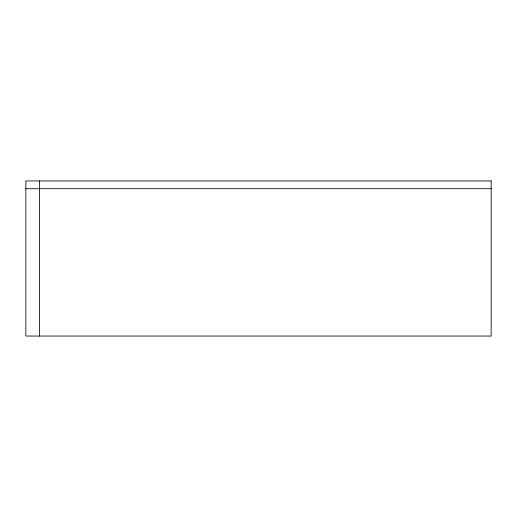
<?xml version="1.0" encoding="UTF-8"?>
<svg xmlns="http://www.w3.org/2000/svg" width="517" height="517" viewBox="0 0 517 517"><rect width="100%" height="100%" fill="white"/><g stroke="black" fill="none" stroke-linecap="round" stroke-linejoin="round"><path stroke-width="0.78" d="M25.85 188.705L491.15 188.705M39.421 180.95L39.421 336.05M491.15 180.95L25.85 180.95L25.85 336.05L491.15 336.05L491.15 180.95"/></g></svg>
